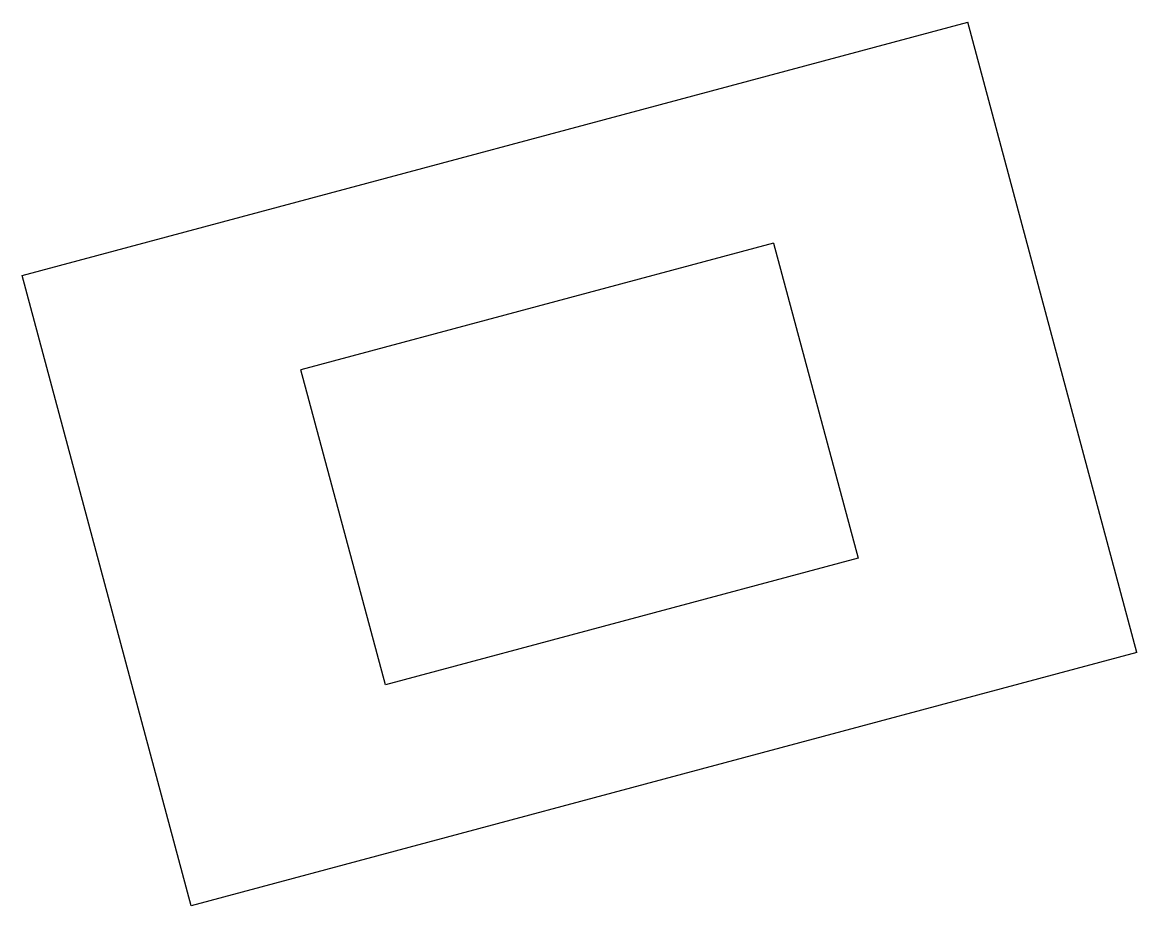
# Model space of a CAD drawing. Header units: millimetres. Extents: x 10 to 78.3, y 10 to 64.2.
import ezdxf

# ---------------------------------------------------------------- set-up
doc = ezdxf.new("R2010")
doc.units = ezdxf.units.MM
doc.layers.add('CUT', color=7, linetype='Continuous')

msp = doc.modelspace()

# ---------------------------------------------------------------- linework, layer by layer
at = {"layer": 'CUT'}
for p, q in [((10, 48.637), (67.956, 64.166)), ((78.308, 25.529), (67.956, 64.166)), ((56.055, 50.625), (27.077, 42.86)), ((56.055, 50.625), (61.231, 31.306)), ((20.353, 10), (10, 48.637)), ((32.253, 23.542), (27.077, 42.86)), ((61.231, 31.306), (32.253, 23.542)), ((78.308, 25.529), (49.33, 17.764)), ((49.331, 17.765), (20.353, 10))]:
    msp.add_line(p, q, dxfattribs=at)

doc.saveas('drawing.dxf')
